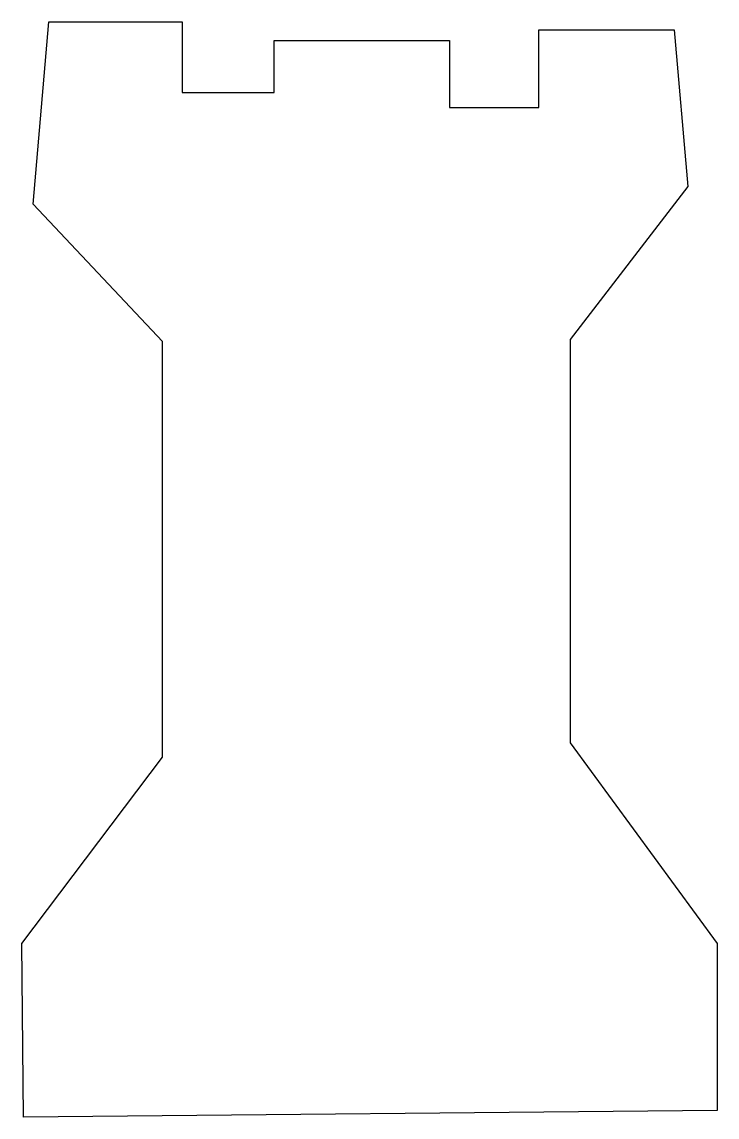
# Model space of a CAD drawing. Header units: millimetres. Extents: x -1.9 to 8.5, y -6.6 to 9.8.
import ezdxf

# ---------------------------------------------------------------- set-up
doc = ezdxf.new("R2010")
doc.units = ezdxf.units.MM
doc.layers.get('0').update_dxf_attribs({"linetype": 'CONTINUOUS'})

msp = doc.modelspace()

# ---------------------------------------------------------------- linework, layer by layer
msp.add_lwpolyline([(-1.495, 9.777), (0.5, 9.777), (0.5, 8.722), (1.876, 8.722), (1.876, 9.5), (4.5, 9.5), (4.5, 8.5), (5.834, 8.5), (5.834, 9.66), (7.857, 9.66), (8.062, 7.315), (6.303, 5.028), (6.303, -1), (8.5, -4.002), (8.5, -6.5), (-1.874, -6.596), (-1.898, -4.002), (0.205, -1.217), (0.205, 5), (-1.73, 7.051)], close=True)

doc.saveas('drawing.dxf')
